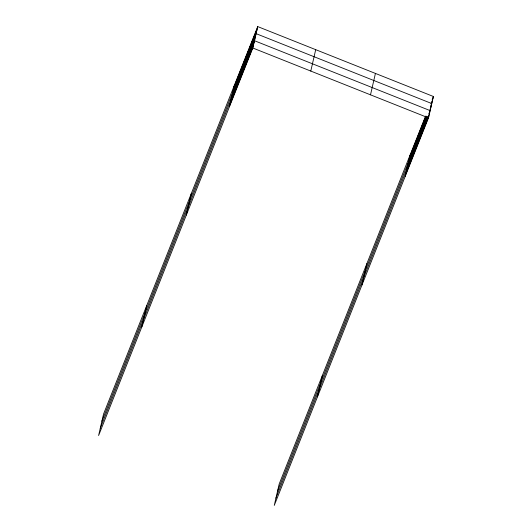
<?xml version="1.0" encoding="UTF-8"?>
<svg xmlns="http://www.w3.org/2000/svg" width="532" height="532" viewBox="0 0 532 532"><rect width="100%" height="100%" fill="white"/><g stroke="black" fill="none" stroke-linecap="round" stroke-linejoin="round"><path stroke-width="0.8" d="M141.805 326.954L146.726 305.548M186.313 215.108L191.234 193.708M229.511 106.553L234.432 85.147M257.734 26.6L103.527 414.109L98.606 435.515L252.813 48.006L257.734 26.6L433.394 96.485L428.473 117.891L274.266 505.4L279.187 483.994L425.427 116.515M310.781 71.069L315.702 49.662M370.505 94.829L375.426 73.423M317.464 396.845L322.385 375.439M361.973 284.999L366.9 263.593M405.171 176.444L410.099 155.038M234.027 86.915L257.328 28.369M233.621 88.678L256.923 30.131M233.215 90.447L256.517 31.9M101.905 421.171L256.111 33.662L431.771 103.554L430.548 106.633M232.404 93.978L255.706 35.431M231.999 95.747L255.3 37.193M231.593 97.509L254.895 38.962M100.275 428.233L254.482 40.725L430.149 110.616L428.918 113.695M230.768 101.093L254.07 42.547M230.349 102.915L253.651 44.369M229.93 104.738L253.232 46.184M432.17 99.57L433.394 96.485M409.693 156.8L425.939 115.976M432.376 99.797L432.988 98.254M409.288 158.569L425.839 116.967M431.053 103.873L432.583 100.023M408.875 160.332L426.351 116.422M431.259 104.099L432.177 101.785M277.564 491.056L426.558 116.648M408.064 163.869L426.764 116.874M430.754 106.859L431.366 105.316M407.658 165.632L426.977 117.1M430.042 109.393L430.96 107.085M407.253 167.4L427.489 116.555M429.637 111.161L430.554 108.847M275.942 498.125L427.389 117.552M406.428 170.985L427.888 117.06M429.118 113.974L429.73 112.438M406.009 172.8L429.311 114.254M405.59 174.622L428.892 116.076M252.813 48.006L428.473 117.891"/></g></svg>
